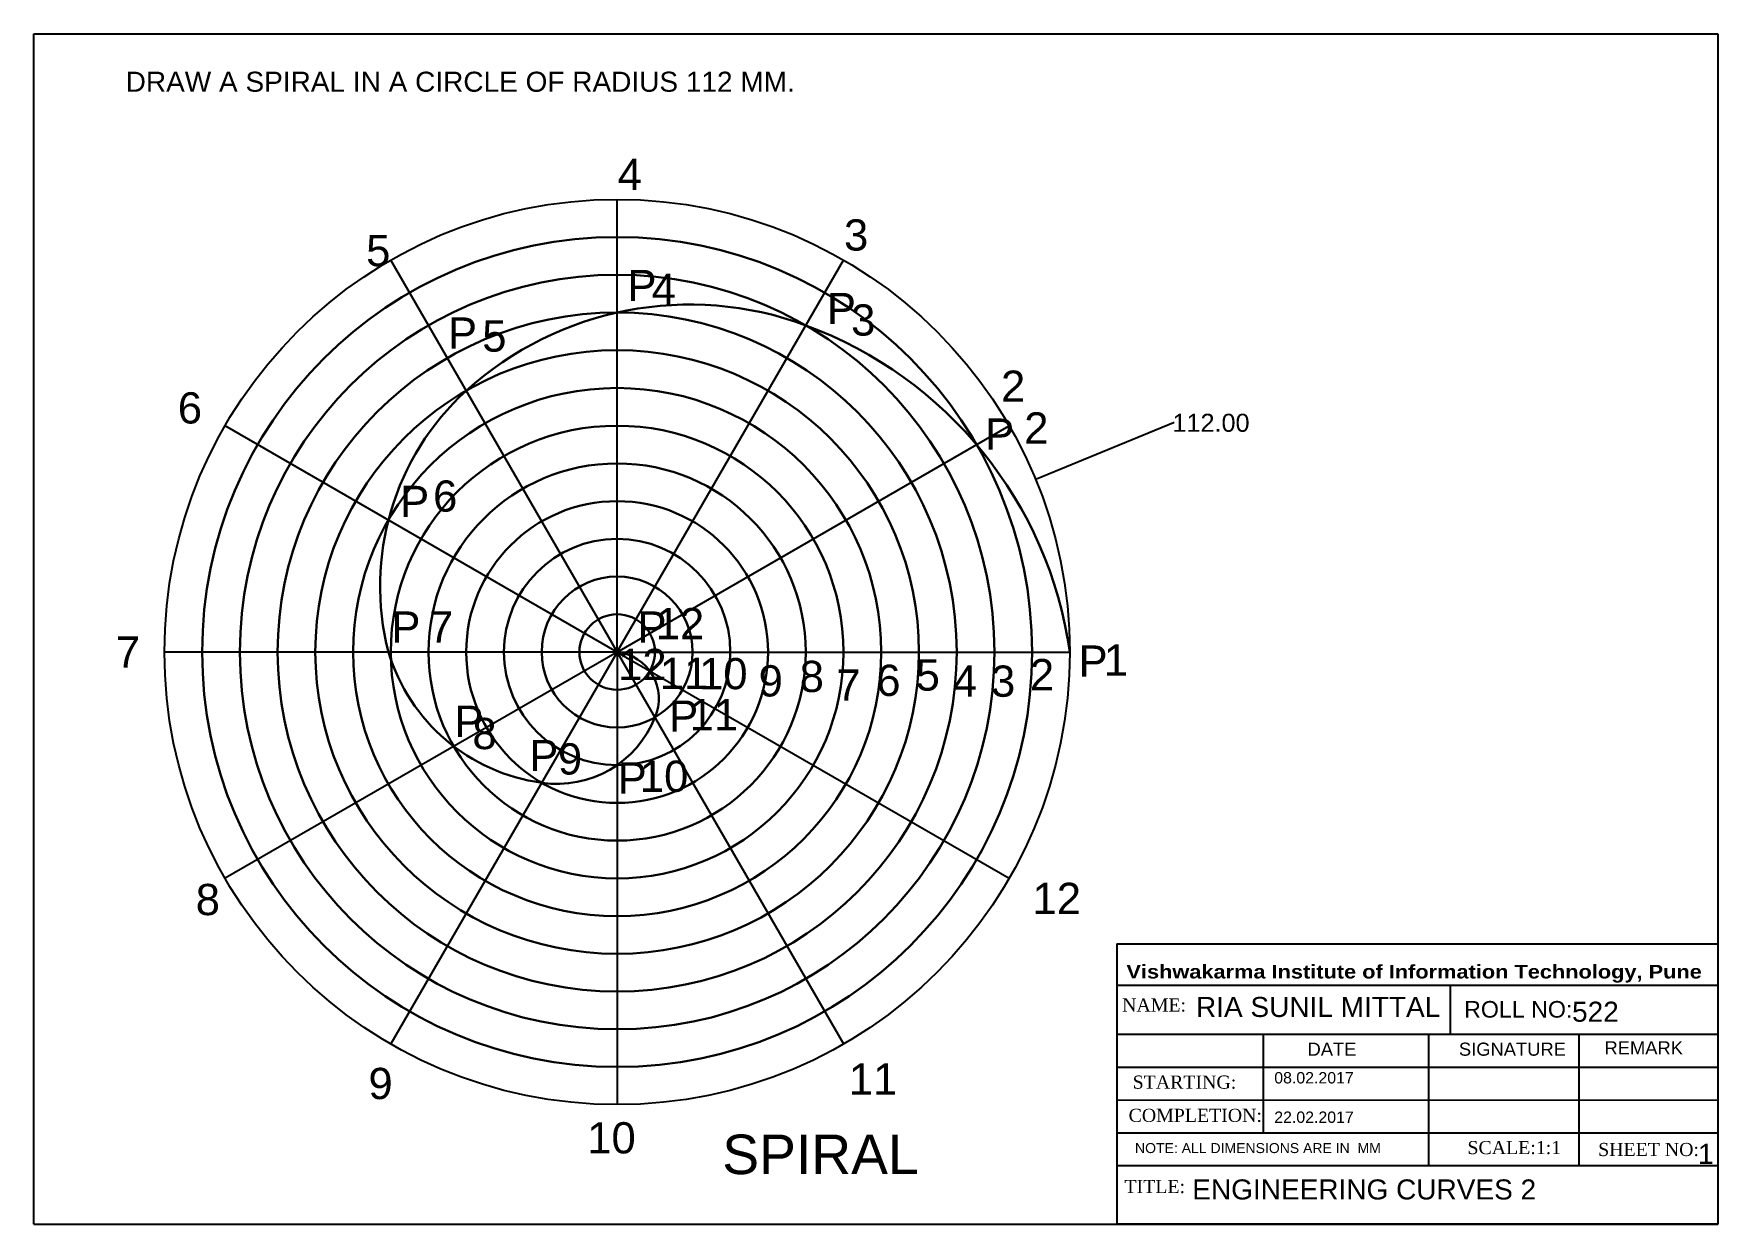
# Model space of a CAD drawing. Header units: inches. Extents: x 0 to 420, y 0 to 297.
import ezdxf

# ---------------------------------------------------------------- set-up
doc = ezdxf.new("R2010")
doc.units = ezdxf.units.IN
doc.header["$MEASUREMENT"] = 0
doc.styles.get("Standard").update_dxf_attribs({"font": 'arial.ttf'})
doc.dimstyles.get("Standard").update_dxf_attribs({"dimtxt": 0.18, "dimasz": 0.18, "dimexe": 0.18, "dimexo": 0.0625, "dimgap": 0.09, "dimtad": 0, "dimtih": 1, "dimtoh": 1, "dimdec": 4, "dimzin": 0, "dimdsep": 46, "dimtxsty": 'Standard', "dimcen": 0.09, "dimadec": 0, "dimazin": 0, "dimtfac": 1, "dimtdec": 4, "dimtofl": 0, "dimtmove": 0, "dimatfit": 3, "dimfxl": 1, "dimtolj": 1, "dimtzin": 0, "dimarcsym": 0})

# ---------------------------------------------------------------- blocks, each defined once
blk = doc.blocks.new('*U4')
blk.add_line((-56.45, 0), (56.45, 0))
blk = doc.blocks.new('*U5')
at = {"color": 0, "linetype": 'ByBlock', "lineweight": -2, "transparency": 16777216}
for p, rotation in [((228.03, 188.93), 90), ((199.8, 181.37), 120), ((256.25, 181.37), 60.00000000000001), ((179.14, 160.7), 150), ((276.92, 160.7), 30), ((171.57, 132.48), 180), ((179.14, 104.25), 210), ((199.8, 83.59), 239.9999999999999), ((228.03, 76.02), 269.9999999999999), ((256.25, 83.59), 299.9999999999998), ((276.92, 104.25), 329.9999999999999)]:
    blk.add_blockref('*U4', p, dxfattribs=dict(at, rotation=rotation))
blk.add_blockref('*U4', (284.48, 132.48), dxfattribs=at)
blk = doc.blocks.new('*D7')
at = {"color": 0, "lineweight": -2, "transparency": 16777216}
for p, q in [((284.23, 199.99), (250.07, 185.92)), ((284.41, 199.99), (284.23, 199.99)), ((145.51, 142.75), (145.51, 142.93)), ((145.42, 142.84), (145.6, 142.84))]:
    blk.add_line(p, q, dxfattribs=at)
at = {"color": 0, "transparency": 16777216}
blk.add_solid([(250.06, 185.95), (250.08, 185.89), (249.9, 185.85)], dxfattribs=at)
at = {"layer": 'Defpoints', "color": 0, "transparency": 16777216}
for p in [(249.9, 185.85), (145.51, 142.84)]:
    blk.add_point(p, dxfattribs=at)
at = {"color": 0, "transparency": 16777216, "insert": (293.62, 199.99), "char_height": 0.18, "attachment_point": 5}
blk.add_mtext('\\A1;{\\H25x;112.00}', dxfattribs=at)

msp = doc.modelspace()

# ---------------------------------------------------------------- linework, layer by layer
for p, q in [((-0.00171, 0.08539), (-0.00171, 297.08539)), ((-0.00171, 297.08539), (419.99829, 297.08539)), ((419.99829, 297.08539), (419.99829, 0.08539)), ((270.13672, 70.08534), (270.13672, 0.08534)), ((270.13672, 70.08534), (419.99829, 70.08534)), ((353.37438, 47.34964), (353.37438, 59.6322)), ((-0.00171, 0.08539), (419.99829, 0.08539)), ((420.13672, 0.08534), (270.13672, 0.08534))]:
    msp.add_line(p, q)
at = {"color": 7}
for p, q in [((420.13672, 59.68649), (270.13672, 59.68649)), ((420.13672, 47.40394), (270.13672, 47.40394)), ((306.61304, 47.40394), (306.61304, 22.83882)), ((347.82348, 47.40394), (347.82348, 14.65045)), ((420.13672, 39.21556), (270.13672, 39.21556)), ((420.13672, 30.97713), (270.13672, 31.02683)), ((420.13672, 22.83882), (270.13672, 22.83882)), ((420.13672, 14.65045), (270.13672, 14.65045))]:
    msp.add_line(p, q, dxfattribs=at)
at = {"color": 7, "true_color": 0xffffff}
msp.add_line((385.34107, 47.40394), (385.34107, 14.65045), dxfattribs=at)
msp.add_circle((145.5089, 142.84214), 112.9071)
at = {"color": 251, "lineweight": 30, "true_color": 0x636466}
for radius in [103.49817, 94.08925, 84.68032, 75.2714, 65.86247, 56.45355, 47.04462, 37.6357, 28.22677, 18.81785, 9.40892]:
    msp.add_circle((145.5089, 142.84214), radius, dxfattribs=at)
at = {"color": 2, "lineweight": 30}
for centre, radius, start, end in [((163.63138, 146.45541), 83.06799, 69.6243042, 132.162483), ((157.30361, 128.47381), 102.12818, 8.08773, 69.8088211), ((152.35576, 159.30776), 65.97322, 132.3960722, 194.4526801), ((132.86108, 156.19044), 46.35424, 196.7360372, 262.3508924), ((144.24835, 131.24987), 11.66061, 336.2060301, 83.793977), ((130.62405, 136.02999), 26.07959, 261.3262796, 338.6737204)]:
    msp.add_arc(centre, radius, start, end, dxfattribs=at)
for p in [(154.91783, 142.84214), (164.32675, 142.84214), (173.73568, 142.84214), (183.1446, 142.84214), (192.55353, 142.84214), (201.96245, 142.84214), (211.37138, 142.84214), (220.7803, 142.84214), (230.18923, 142.84214), (239.59815, 142.84214), (249.00708, 142.84214)]:
    msp.add_point(p)

# ---------------------------------------------------------------- block references
msp.add_blockref('*U5', (-82.51862, 10.36554))

# ---------------------------------------------------------------- texts
at = {"color": 241}
for s, height, p in [('4', 7.7892, (145.62994, 258.11142)), ('3', 7.7892, (202.08349, 242.98474)), ('5', 7.7892, (82.90736, 239.08665)), ('P', 7.7892, (148.07817, 230.37062)), ('4', 7.7892, (154.09463, 229.43606)), ('P', 7.7892, (197.81806, 224.62877)), ('3', 7.7892, (203.85258, 221.77642)), ('P', 7.7892, (103.3139, 218.52151)), ('5', 7.7892, (111.86043, 217.77727)), ('2', 7.7892, (241.24413, 205.2538)), ('6', 7.7892, (35.93318, 199.8449)), ('2', 7.7892, (247.02981, 194.83948)), ('P', 7.7892, (237.28358, 193.31005)), ('6', 7.7892, (99.59512, 177.85706)), ('P', 7.7892, (91.38735, 176.5171)), ('P', 7.7892, (89.20051, 145.1862)), ('7', 7.7892, (98.58531, 145.17987)), ('P', 7.7892, (150.58862, 145.1862)), ('12', 7.789196, (155.12786, 146.03627)), ('7', 7.7892, (20.48986, 138.93404)), ('12', 7.789196, (145.75097, 135.85163)), ('P', 7.7892, (260.57791, 136.69951)), ('1', 7.7892, (266.85575, 136.9513)), ('11', 7.789196, (156.15102, 133.61937)), ('10', 7.789196, (165.93441, 133.55873)), ('9', 7.7892, (180.79036, 131.75636)), ('8', 7.7892, (191.03206, 132.85737)), ('6', 7.7892, (210.13707, 131.8872)), ('5', 7.7892, (219.94311, 133.20758)), ('4', 7.7892, (229.23226, 131.71104)), ('3', 7.7892, (238.74606, 131.68269)), ('2', 7.7892, (248.44526, 133.31049)), ('7', 7.7892, (200.19513, 130.7008)), ('P', 7.7892, (158.48662, 122.95956)), ('11', 7.789196, (163.57679, 123.32579)), ('P', 7.7892, (104.91222, 121.66389)), ('8', 7.7892, (109.40845, 118.61579)), ('P', 7.7892, (123.59855, 113.14495)), ('9', 7.7892, (130.74508, 112.28812)), ('P', 7.7892, (145.65406, 107.5505)), ('10', 7.789196, (151.15872, 107.96649)), ('8', 7.7892, (40.40361, 77.21104)), ('12', 7.789196, (249.09616, 77.49318)), ('9', 7.7892, (83.48233, 31.32486)), ('11', 7.789196, (203.27582, 32.43526)), ('10', 7.789196, (138.05323, 17.77213))]:
    msp.add_text(s, height=height, dxfattribs=at).set_placement(p)
at = {"color": 51, "true_color": 0xf8f6b0}
for s, p in [('08.02.2017', (309.38768, 35.22749)), ('22.02.2017', (309.38768, 25.38764))]:
    msp.add_text(s, height=2.837543, dxfattribs=at).set_placement(p)
at = {"color": 4}
msp.add_text('SPIRAL', height=9.858068, dxfattribs=at).set_placement((171.72767, 12.60507))
at = {"color": 3, "insert": (22.93694, 287.60293), "char_height": 5, "attachment_point": 1}
msp.add_mtext_dynamic_manual_height_columns('DRAW A SPIRAL IN A CIRCLE OF RADIUS 112 MM.', width=346.5577721, gutter_width=1, heights=[24.6789], dxfattribs=at)
at = {"color": 7, "attachment_point": 1}
for s, insert, char_height, width in [('{\\fArial Black|b0|i0|c0|p34;Vishwakarma Institute of Information Technology, Pune}', (272.52997, 64.799), 3.3932628, 150.1832961), ('{\\fTimes New Roman|b0|i0|c0|p18;NAME:}', (271.45139, 56.42816), 3.2753486, 146.4562519), ('DATE', (317.69255, 45.41013), 3.275349, 10.791), ('SIGNATURE', (355.44429, 45.41013), 3.275349, 10.791), ('REMARK', (391.74385, 45.7391), 3.275349, 10.791), ('{\\fTimes New Roman|b0|i0|c0|p18;STARTING:}', (274.08049, 37.19333), 3.2753486, 10.791), ('{\\fTimes New Roman|b0|i0|c0|p18;COMPLETION:}', (273.06644, 28.90197), 3.2753486, 10.791), ('{\\fTimes New Roman|b0|i0|c0|p18;SCALE:1:1}', (357.57502, 20.86685), 3.2753486, 10.791), ('{\\fTimes New Roman|b0|i0|c0|p18;SHEET NO:}', (390.1684, 20.39094), 3.2753486, 36.0616299), ('{\\fTimes New Roman|b0|i0|c0|p18;TITLE:}', (272.03556, 11.15339), 3.2753486, 177.6465479)]:
    msp.add_mtext(s, dxfattribs=dict(at, insert=insert, char_height=char_height, width=width))
at = {"color": 51, "true_color": 0xf8f6b0, "char_height": 5, "attachment_point": 1}
for s, width, heights, insert in [('RIA SUNIL MITTAL', 75.564576, [0], (289.87283, 56.80311)), ('522', 25.7976139, [0], (383.66278, 55.62216)), ('ENGINEERING CURVES 2', 98.9048609, [8.26571], (288.93842, 11.28243))]:
    msp.add_mtext_dynamic_manual_height_columns(s, width=width, gutter_width=25, heights=heights, dxfattribs=dict(at, insert=insert))
at = {"insert": (356.74073, 55.7859), "char_height": 4.1417, "attachment_point": 1}
msp.add_mtext_dynamic_manual_height_columns('ROLL NO:', width=31.9616526, gutter_width=25, heights=[11.77106], dxfattribs=at)
at = {"attachment_point": 1}
for s, insert, char_height, width in [('NOTE: ALL DIMENSIONS ARE IN  MM', (274.66179, 20.35168), 2.5, 65.06872), ('1', (415.07023, 20.16272), 5, 3.6687416)]:
    msp.add_mtext(s, dxfattribs=dict(at, insert=insert, char_height=char_height, width=width))

# ---------------------------------------------------------------- dimensions: what is measured, and where the dimension line sits
at = {"color": 51, "true_color": 0xf8f6b0}
dim = msp.add_radius_dim(center=(145.5089, 142.84214), mpoint=(249.90385, 185.85036), text='{\\H25x;112.00}', dimstyle='Standard', dxfattribs=at)
dim.commit()
dim.dimension.update_dxf_attribs({"geometry": '*D7', "text_midpoint": (293.61934, 199.99113), "dimtype": 164})

doc.saveas('drawing.dxf')
